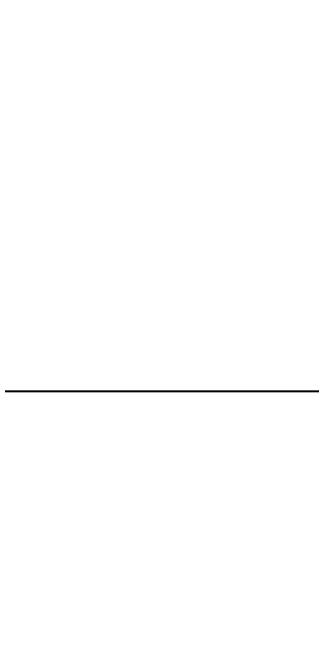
# Model space of a CAD drawing. Header units: millimetres. Extents: x 861 to 27901, y 673 to 17923.
# Drawn here: x 12245 to 12816, y 5366 to 6566 of the extents above; entities that cross this region are included whole.
import ezdxf

# ---------------------------------------------------------------- set-up
doc = ezdxf.new("R2010")
doc.units = ezdxf.units.MM
doc.header["$LTSCALE"] = 33.3
doc.layers.add('CAPA_1', color=7, linetype='Continuous')
doc.styles.add('SLDTEXTSTYLE0', font='TXT', dxfattribs={"width": 0.75})
doc.dimstyles.new('SLDDIMSTYLE0', dxfattribs={"dimtxt": 66.6, "dimasz": 66.6, "dimexe": 0, "dimexo": 0.0625, "dimgap": 16.65, "dimtad": 2, "dimdec": 0, "dimlfac": 1.261261, "dimrnd": 1e-09, "dimzin": 12, "dimdsep": 46, "dimtxsty": 'SLDTEXTSTYLE0', "dimsah": 1, "dimcen": 0.09, "dimadec": 0, "dimazin": 3, "dimtfac": 1, "dimtdec": 0, "dimtofl": 0, "dimtmove": 0, "dimatfit": 3, "dimfxl": 1, "dimfrac": 2, "dimtolj": 1, "dimtzin": 12, "dimarcsym": 0})

# ---------------------------------------------------------------- blocks, each defined once
blk = doc.blocks.new('_D_12')
at = {"layer": 'CAPA_1', "transparency": 16777216}
for p, q in [((10897.4, 5841.2), (14431, 5841.2)), ((14397.7, 5841.2), (14397.7, 5358)), ((14240.2, 5358), (14431, 5358))]:
    blk.add_line(p, q, dxfattribs=at)
for points in [[(14397.7, 5841.2), (14387.4, 5774.6), (14407.9, 5774.6)], [(14397.7, 5358), (14407.9, 5424.6), (14387.4, 5424.6)]]:
    blk.add_solid(points, dxfattribs=at)
at = {"layer": 'CAPA_1', "transparency": 16777216, "insert": (14311.8, 5525.8), "char_height": 66.6, "attachment_point": 1, "rotation": 90, "style": 'SLDTEXTSTYLE0'}
blk.add_mtext('609', dxfattribs=at)
blk = doc.blocks.new('_D_13')
at = {"layer": 'CAPA_1', "transparency": 16777216}
for p, q in [((9823.2, 6912.2), (14695.3, 6912.2)), ((14662, 6912.2), (14662, 5358)), ((14240.2, 5358), (14695.3, 5358))]:
    blk.add_line(p, q, dxfattribs=at)
for points in [[(14662, 6912.2), (14651.8, 6845.6), (14672.3, 6845.6)], [(14662, 5358), (14672.3, 5424.6), (14651.8, 5424.6)]]:
    blk.add_solid(points, dxfattribs=at)
at = {"layer": 'CAPA_1', "transparency": 16777216, "insert": (14576.2, 6036.7), "char_height": 66.6, "attachment_point": 1, "rotation": 90, "style": 'SLDTEXTSTYLE0'}
blk.add_mtext('1960', dxfattribs=at)

msp = doc.modelspace()

# ---------------------------------------------------------------- dimensions: what is measured, and where the dimension line sits
at = {"layer": 'CAPA_1'}
for base, p1, picture, middle in [((14662.02, 5357.98), (9780.88, 6912.25), '_D_13', (14662.02, 6135.11)), ((14397.69, 5357.98), (10855.14, 5841.2), '_D_12', (14397.69, 5599.59))]:
    dim = msp.add_linear_dim(base=base, p1=p1, p2=(14197.89, 5357.98), angle=90, dimstyle='SLDDIMSTYLE0', dxfattribs=at)
    dim.commit()
    dim.dimension.update_dxf_attribs({"geometry": picture, "text_midpoint": middle, "dimtype": 160})

doc.saveas('drawing.dxf')
